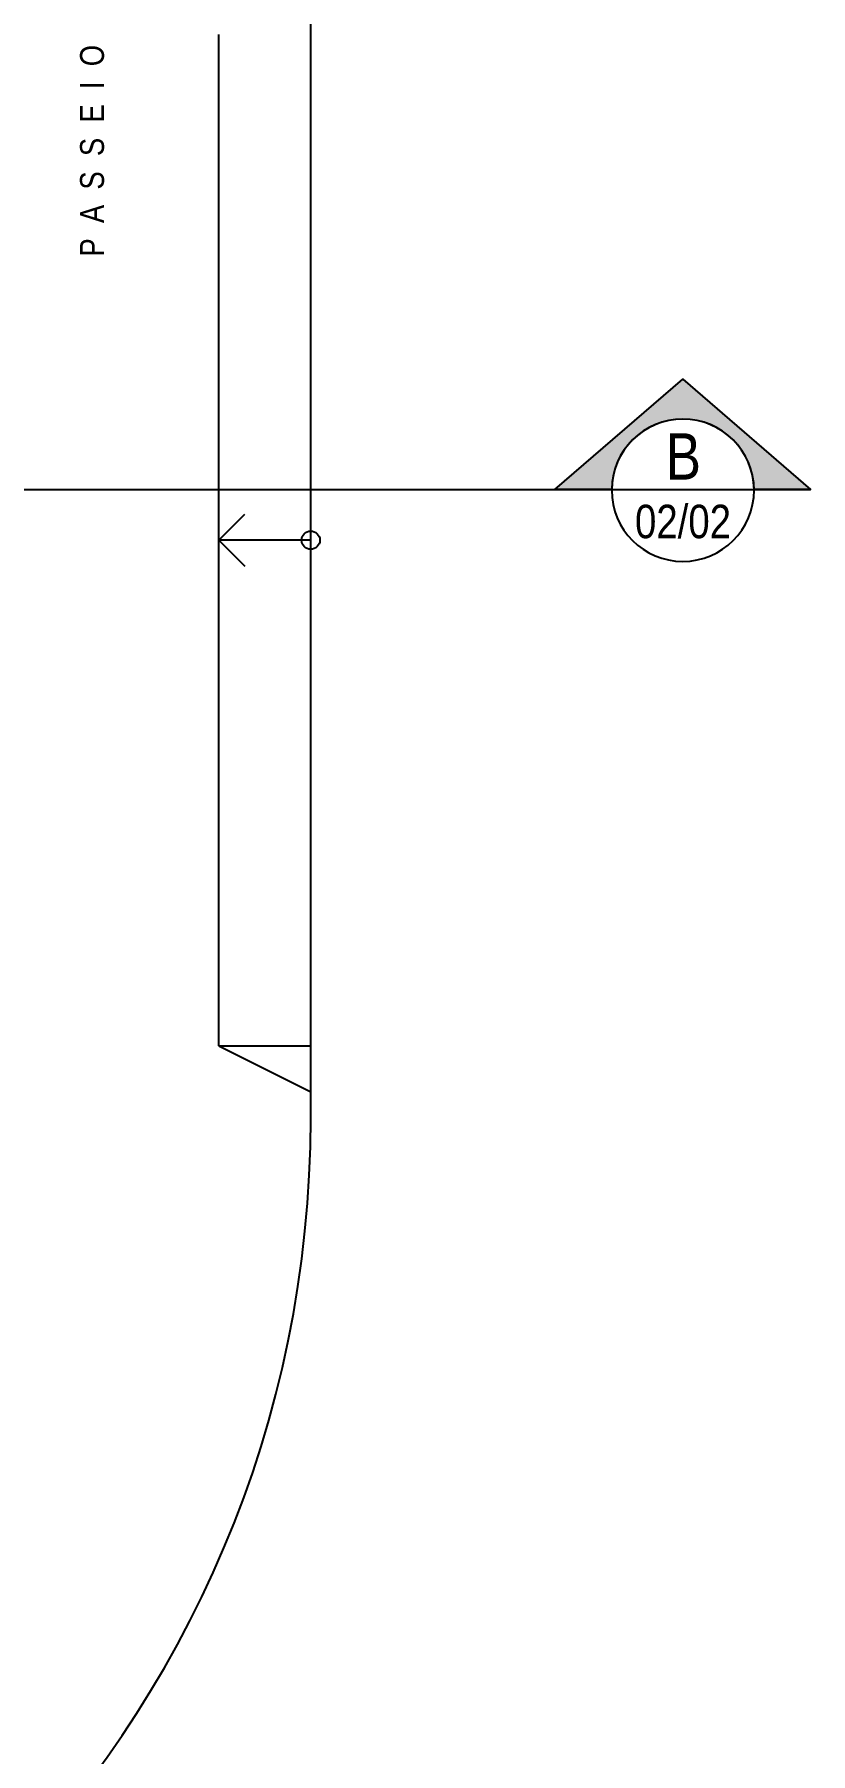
# Model space of a CAD drawing. Header units: millimetres. Extents: x 1170 to 1315, y 90 to 135.
# Drawn here: x 1296.017 to 1298.126, y 121.253 to 125.927 of the extents above; entities that cross this region are included whole.
import ezdxf
from ezdxf.enums import TextEntityAlignment as Align

# ---------------------------------------------------------------- set-up
doc = ezdxf.new("R2010")
doc.units = ezdxf.units.MM
doc.header["$LTSCALE"] = 20
doc.header["$MEASUREMENT"] = 0
doc.linetypes.add('CENTER', pattern=[2, 1.25, -0.25, 0.25, -0.25])
doc.layers.get('0').update_dxf_attribs({"linetype": 'CONTINUOUS'})
for name, color, linetype in [('AR-TXT', 2, 'CONTINUOUS'), ('COTA', 7, 'CONTINUOUS'), ('E-txt-g', 3, 'CONTINUOUS'), ('Indic_Corte_Vista', 2, 'CONTINUOUS')]:
    doc.layers.add(name, color=color, linetype=linetype)
doc.layers.add('E-Txt-W', color=7, linetype='CONTINUOUS', lineweight=20)
doc.styles.add('F2', font='ARIALN.TTF')
doc.styles.add('REG60', font='romans.shx', dxfattribs={"width": 0.8, "height": 0.15})
doc.styles.add('REG80', font='romans.shx', dxfattribs={"width": 0.8, "height": 0.2})
doc.styles.add('SWIS 721 CN BT', font='swissc.ttf')

# ---------------------------------------------------------------- blocks, each defined once
blk = doc.blocks.new('TXT-AMB75')
at = {"layer": 'E-txt-g', "style": 'REG80', "width": 0.8, "flags": 8}
blk.add_attdef('TXT', text='', height=0.2, dxfattribs=at).set_placement((0.005, 0.296), align=Align.CENTER)
at = {"layer": 'E-Txt-W', "style": 'REG60', "width": 0.8, "flags": 8}
blk.add_attdef('TXT', text='', height=0.15, dxfattribs=at).set_placement((0.005, 0.027), align=Align.CENTER)
blk = doc.blocks.new('CHAVE CORTE-100')
blk.add_hatch(color=8).paths.add_polyline_path([(-2.5672, 0), (-2.8598, 0), (-2.1978, 0.5712), (-1.5358, 0), (-1.8303, 0, 0.987177)])
at = {"color": 2}
blk.add_line((-1.8303, 0), (-2.5671, 0), dxfattribs=at)
blk.add_lwpolyline([(-1.8303, 0.0012), (-1.5358, 0), (-2.1978, 0.5712), (-2.8598, 0), (-2.5672, 0, -0.985586)], format="xyb", close=True, dxfattribs=at)
blk.add_circle((-2.1987, -0.0048), 0.3684, dxfattribs=at)
at = {"color": 2, "style": 'F2'}
for tag, height, p in [('A', 0.24, (-2.1987, 0.1706)), ('01-02', 0.2, (-2.1987, -0.1267))]:
    blk.add_attdef(tag, text='', height=height, dxfattribs=at).set_placement(p, align=Align.MIDDLE_CENTER)

msp = doc.modelspace()

# ---------------------------------------------------------------- linework, layer by layer
at = {"layer": 'COTA', "color": 2, "linetype": 'CENTER'}
msp.add_line((1291.5722, 124.6904), (1298.1262, 124.6904), dxfattribs=at)
at = {"layer": 'Indic_Corte_Vista', "color": 250}
for p, q in [((1296.7679, 122.9802), (1296.7679, 131.6207)), ((1296.5179, 123.1772), (1296.5179, 125.9272)), ((1296.5179, 124.5522), (1296.5886, 124.6229)), ((1296.7679, 124.5522, -0.1173), (1296.5179, 124.5522)), ((1296.5179, 124.5522), (1296.5886, 124.4815)), ((1296.5179, 123.1772), (1296.7679, 123.0522)), ((1296.5179, 123.1772), (1296.7679, 123.1772))]:
    msp.add_line(p, q, dxfattribs=at)
msp.add_circle((1296.7679, 124.5522, -0.1173), 0.0249, dxfattribs=at)
msp.add_arc((1293.7679, 122.9802), 3, 270, 360, dxfattribs=at)

# ---------------------------------------------------------------- block references
ref = msp.add_blockref('TXT-AMB75', (1296.3089, 125.6281), dxfattribs=dict(xscale=0.3645, yscale=0.3645, zscale=0.3645, rotation=90))
ref.add_attrib('TXT', 'P  A  S  S  E  I  O', dxfattribs={"layer": 'E-txt-g', "color": 2, "height": 0.065, "rotation": 90, "style": 'F2'}).set_placement((1296.2062, 125.6109), align=Align.CENTER)
at = {"layer": 'AR-TXT'}
ref = msp.add_blockref('CHAVE CORTE-100', (1296.6249, 124.6904), dxfattribs=dict(at, xscale=-0.5249744605572289, yscale=0.5249744605572289, zscale=0.5249744605572289))
ref.add_attrib('00', '02/02', dxfattribs={"layer": '0', "height": 0.091, "style": 'SWIS 721 CN BT'}).set_placement((1297.7796, 124.603), align=Align.MIDDLE_CENTER)
ref.add_attrib('A', 'B', dxfattribs={"layer": '0', "height": 0.126, "style": 'SWIS 721 CN BT'}).set_placement((1297.7804, 124.7799), align=Align.MIDDLE_CENTER)

doc.saveas('drawing.dxf')
